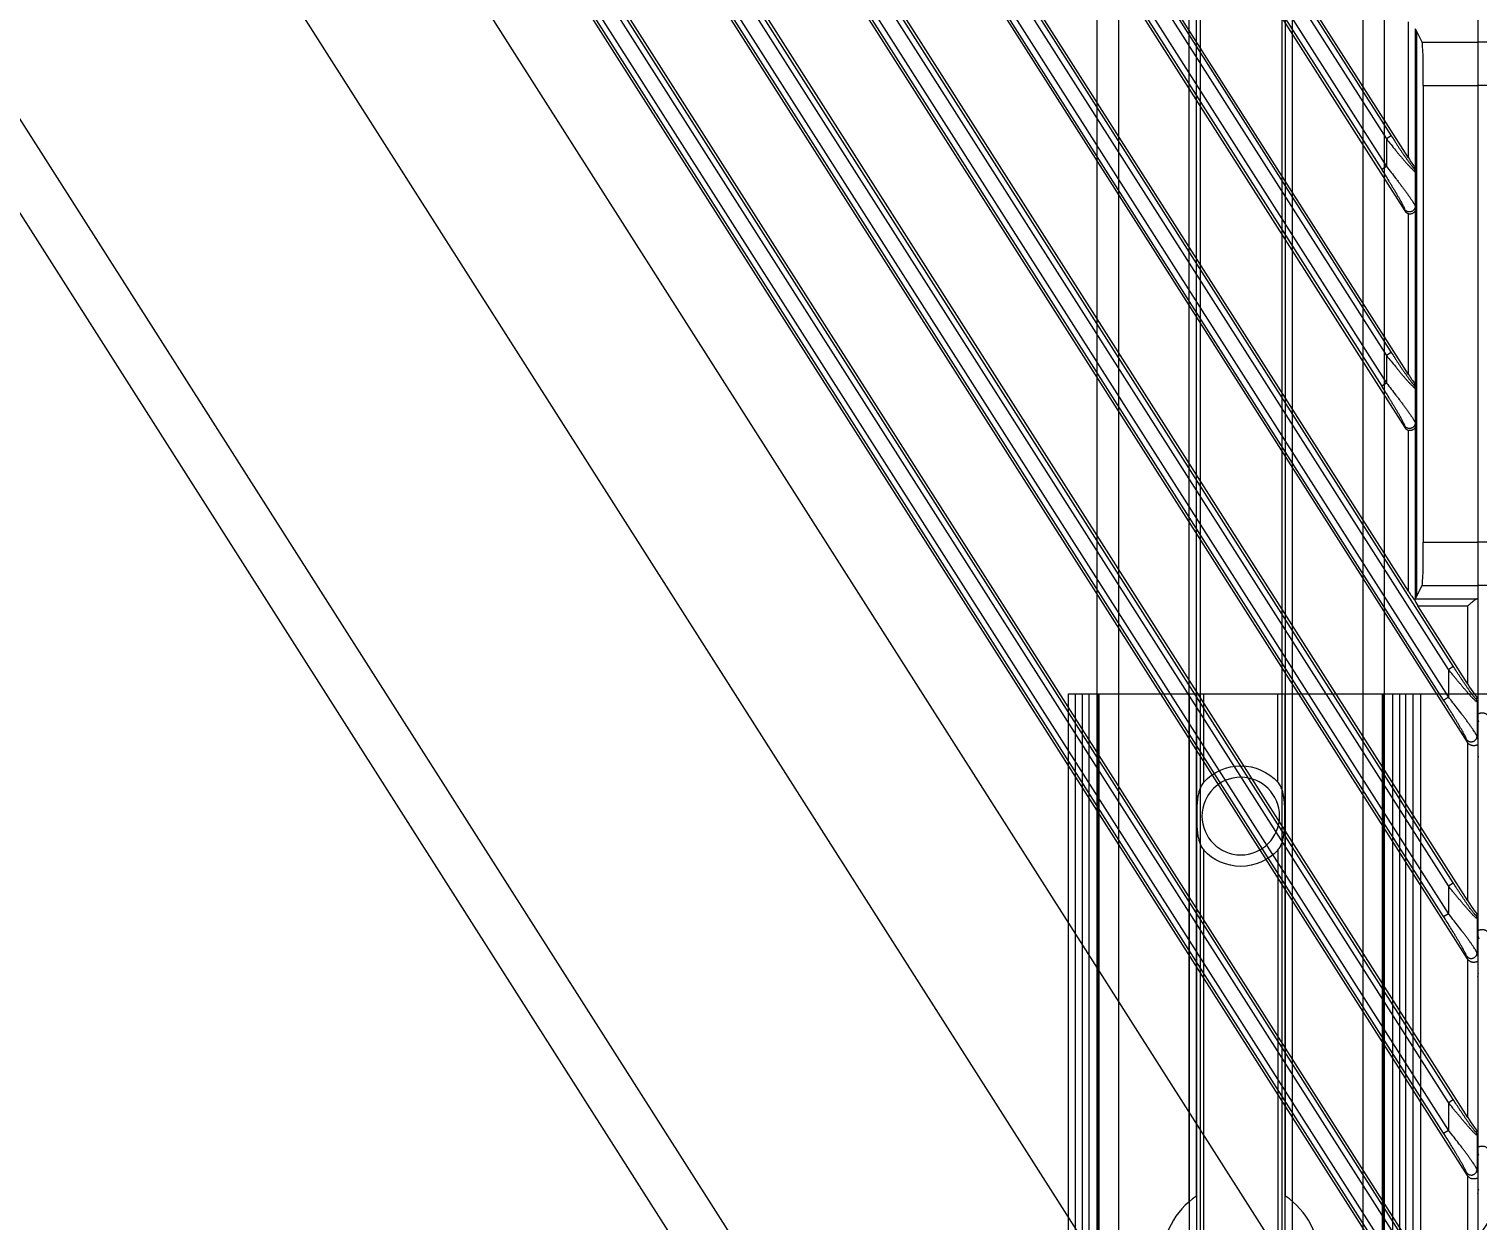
# Model space of a CAD drawing. Header units: millimetres. Extents: x 620 to 19791, y 2539 to 6969.
# Drawn here: x 16326.1 to 16427, y 3850.7 to 3933.6 of the extents above; entities that cross this region are included whole.
import ezdxf

# ---------------------------------------------------------------- set-up
doc = ezdxf.new("R2010")
doc.units = ezdxf.units.MM
doc.layers.add('02___PRT_ALL_AXES', color=7, linetype='Continuous')

# ---------------------------------------------------------------- blocks, each defined once
blk = doc.blocks.new('DTGFH')
at = {"color": 7, "linetype": 'Continuous'}
for p, q in [((8801.05, 4441.2), (8801.05, 4104.2)), ((9401.05, 4441.2), (9401.05, 4103.7)), ((9220.65, 4440.5), (9400.31, 4158.48)), ((9400.35, 4162.52), (9223.26, 4440.5)), ((9230.25, 4440.5), (9400.31, 4173.56)), ((9400.35, 4177.6), (9232.86, 4440.5)), ((9239.86, 4440.5), (9400.31, 4188.63)), ((9396.21, 4199.16), (9242.46, 4440.5)), ((9249.46, 4440.5), (9395.97, 4210.53)), ((9396.21, 4214.24), (9252.07, 4440.5)), ((9259.06, 4440.5), (9395.97, 4225.61)), ((9398.66, 4161.42), (9221.87, 4438.93)), ((9399, 4161.64), (9222.2, 4439.15)), ((9399, 4163.55), (9223.42, 4439.15)), ((9399.33, 4163.77), (9223.76, 4439.36)), ((9398.66, 4176.5), (9231.47, 4438.93)), ((9399, 4176.71), (9231.81, 4439.15)), ((9399, 4178.63), (9233.03, 4439.15)), ((9399.33, 4178.84), (9233.36, 4439.36)), ((9398.66, 4191.57), (9241.07, 4438.93)), ((9399, 4191.79), (9241.41, 4439.15)), ((9399, 4193.7), (9242.63, 4439.15)), ((9399.33, 4193.92), (9242.97, 4439.36)), ((9250.68, 4438.93), (9394.35, 4213.41)), ((9251.01, 4439.15), (9394.69, 4213.63)), ((9252.23, 4439.15), (9394.69, 4215.54)), ((9252.57, 4439.36), (9395.02, 4215.76)), ((9260.28, 4438.93), (9394.35, 4228.49)), ((9260.62, 4439.15), (9394.69, 4228.7)), ((9261.84, 4439.15), (9394.69, 4230.62)), ((9262.17, 4439.36), (9395.02, 4230.83)), ((9206.7, 4436.37), (9398.65, 4135.07)), ((9213.76, 4436.24), (9400.31, 4143.4)), ((9400.35, 4147.44), (9216.29, 4436.37)), ((9396.21, 4229.31), (9264.31, 4436.37)), ((9382.48, 4139.99), (9194.34, 4435.31)), ((9399.33, 4148.69), (9216.9, 4435.05)), ((9398.66, 4146.35), (9215.01, 4434.63)), ((9399, 4146.56), (9215.34, 4434.84)), ((9399, 4148.48), (9216.56, 4434.84)), ((9234.28, 4334.45), (9359.98, 4137.14)), ((9357.76, 4134.11), (9279.41, 4257.1)), ((9396.21, 4229.31), (9396.21, 4238.78)), ((9397.18, 4237.35), (9396.71, 4238.28)), ((9396.71, 4228.49), (9396.71, 4238.28)), ((8804.92, 4237.35), (8801.05, 4237.35)), ((9396.8, 4198.8), (9396.8, 4238.1)), ((9397.18, 4237.35), (9401.05, 4237.35)), ((8804.85, 4234.35), (8801.05, 4234.35)), ((9397.25, 4234.35), (9401.05, 4234.35)), ((9397.25, 4202.55), (9397.25, 4234.35)), ((9395.02, 4230.83), (9394.69, 4230.62)), ((9394.69, 4230.62), (9394.69, 4228.7)), ((9394.69, 4228.7), (9394.35, 4228.49)), ((9396.62, 4228.58), (9396.64, 4228.68)), ((9396.71, 4228.49), (9396.69, 4228.36)), ((9396.69, 4228.36), (9396.69, 4225.94)), ((9395.95, 4225.72), (9395.97, 4225.61)), ((9396.21, 4214.24), (9396.21, 4225.43)), ((9396.69, 4225.94), (9396.71, 4225.73)), ((9396.71, 4213.41), (9396.71, 4225.73)), ((9395.02, 4215.76), (9394.69, 4215.54)), ((9394.69, 4215.54), (9394.69, 4213.63)), ((9394.69, 4213.63), (9394.35, 4213.41)), ((9396.64, 4213.6), (9396.62, 4213.5)), ((9396.71, 4213.41), (9396.69, 4213.29)), ((9396.69, 4213.29), (9396.69, 4210.86)), ((9395.95, 4210.65), (9395.97, 4210.53)), ((9396.21, 4199.16), (9396.21, 4210.35)), ((9396.69, 4210.86), (9396.71, 4210.65)), ((9396.71, 4198.63), (9396.71, 4210.65)), ((8804.85, 4202.55), (8801.05, 4202.55)), ((9397.25, 4202.55), (9401.05, 4202.55)), ((8804.92, 4199.55), (8801.05, 4199.55)), ((9396.71, 4198.63), (9397.18, 4199.55)), ((9397.18, 4199.55), (9401.05, 4199.55)), ((9396.63, 4198.54), (9396.71, 4198.62)), ((9396.71, 4198.62), (9401.01, 4198.62)), ((9396.87, 4198.13), (9400.35, 4198.13)), ((9400.35, 4192.67), (9396.87, 4198.13)), ((9400.35, 4192.67), (9400.35, 4198.13)), ((9399, 4193.7), (9399.33, 4193.92)), ((9399, 4193.7), (9399, 4191.79)), ((9398.66, 4191.57), (9399, 4191.79)), ((9401.04, 4191.68), (9400.93, 4191.65)), ((9401.05, 4191.46), (9400.99, 4191.44)), ((9400.99, 4191.44), (9400.99, 4189.05)), ((8801.11, 4190.02), (8801.05, 4190.23)), ((9400.31, 4188.63), (9400.25, 4188.83)), ((9401.05, 4188.84), (9400.99, 4189.05)), ((9400.35, 4177.6), (9400.35, 4188.58)), ((8801.11, 4187.63), (8801.05, 4187.62)), ((9399, 4178.63), (9399.33, 4178.84)), ((9399, 4178.63), (9399, 4176.71)), ((9398.66, 4176.5), (9399, 4176.71)), ((9401.04, 4176.61), (9400.93, 4176.58)), ((9401.05, 4176.38), (9400.99, 4176.36)), ((9400.99, 4176.36), (9400.99, 4173.97)), ((8801.05, 4175.15), (8801.11, 4174.95)), ((9400.31, 4173.56), (9400.25, 4173.76)), ((9401.05, 4173.77), (9400.99, 4173.97)), ((9400.35, 4162.52), (9400.35, 4173.51)), ((8801.05, 4172.54), (8801.11, 4172.56)), ((9399, 4163.55), (9399.33, 4163.77)), ((9399, 4163.55), (9399, 4161.64)), ((9398.66, 4161.42), (9399, 4161.64)), ((9401.04, 4161.53), (9400.93, 4161.5)), ((9401.05, 4161.31), (9400.99, 4161.29)), ((9400.99, 4161.29), (9400.99, 4158.9)), ((8801.11, 4159.87), (8801.05, 4160.08)), ((9400.31, 4158.48), (9400.25, 4158.68)), ((9401.05, 4158.69), (9400.99, 4158.9)), ((9400.35, 4147.44), (9400.35, 4158.43)), ((8801.11, 4157.48), (8801.05, 4157.46))]:
    blk.add_line(p, q, dxfattribs=at)
for centre, radius, start, end in [((9396.29, 4228.36), 0.396, 0.208, 32.9741), ((9396.29, 4213.28), 0.396, 0.208, 32.9741), ((9400.59, 4191.44), 0.402, 0.1282, 32.3718), ((9400.59, 4176.36), 0.402, 0.1282, 32.3718), ((9400.59, 4161.29), 0.402, 0.1282, 32.3718)]:
    blk.add_arc(centre, radius, start, end, dxfattribs=at)
for centre, major_axis, ratio, start_param, end_param in [((8801.75, 4238.26), (0.7, 0), 0.052408, 2.812592, 3.141593), ((9396.21, 4238.27), (0.5, 0), 0.052408, 0.02618, 0.05236), ((9400.35, 4238.26), (0.7, 0), 0.052408, 0, 0.329), ((9397.17, 4234.35), (0, 3), 0.026186, -1.570796, -0.05236), ((9396.21, 4229.39), (-0.499, 0.789), 0.046753, -4.638574, -3.601913), ((9396.3, 4225.83), (-0.052, 0.405), 0.97951, -4.264838, -3.490965), ((9396.21, 4214.32), (-0.499, 0.789), 0.046753, -4.638574, -3.601913), ((9396.3, 4210.75), (-0.052, 0.405), 0.97951, -4.264838, -3.490965), ((9397.17, 4202.55), (0, 3), 0.026186, -3.089233, -1.570796), ((9396.21, 4199.24), (-0.499, 0.789), 0.046753, -4.638574, -3.652279), ((8801.75, 4198.64), (0.7, 0), 0.052408, 3.141593, 3.470593), ((9396.93, 4198.13), (-0.321, 0.499), 0.073624, 0.537273, 1.523567), ((9396.21, 4198.63), (0.5, 0), 0.052408, -0.05236, -0.02618), ((9400.35, 4198.64), (0.7, 0), 0.052408, -0.329, 0), ((9400.35, 4192.78), (-0.7, 1.1), 0.046753, -4.638574, -3.259594), ((9400.65, 4188.86), (-0.117, 0.402), 0.954439, -4.415997, -4.276035), ((9400.35, 4177.71), (-0.7, 1.1), 0.046753, -4.638574, -3.259594), ((9400.65, 4173.78), (-0.117, 0.402), 0.954439, -4.415997, -4.276035), ((9400.35, 4162.63), (-0.7, 1.1), 0.046753, -4.638574, -3.259594), ((9400.65, 4158.7), (-0.117, 0.402), 0.954439, -4.415997, -4.276035)]:
    blk.add_ellipse(centre, major_axis=major_axis, ratio=ratio, start_param=start_param, end_param=end_param, dxfattribs=at)
for points, knots in [([(9394.69, 4230.62), (9394.79, 4230.49), (9395, 4230.23), (9395.26, 4229.91), (9395.46, 4229.67), (9395.61, 4229.48), (9395.76, 4229.31), (9395.91, 4229.13), (9396.03, 4229), (9396.12, 4228.89), (9396.19, 4228.82), (9396.26, 4228.75), (9396.32, 4228.68), (9396.38, 4228.62), (9396.43, 4228.56), (9396.49, 4228.51), (9396.53, 4228.46), (9396.57, 4228.42), (9396.61, 4228.4), (9396.63, 4228.38), (9396.64, 4228.37), (9396.65, 4228.36), (9396.66, 4228.36), (9396.67, 4228.35), (9396.68, 4228.35), (9396.68, 4228.35), (9396.68, 4228.35), (9396.69, 4228.36), (9396.69, 4228.36), (9396.69, 4228.36)], [0, 0, 0, 0, 0.163599, 0.325517, 0.405208, 0.483611, 0.560291, 0.634699, 0.706102, 0.740385, 0.773533, 0.805367, 0.835691, 0.864271, 0.890851, 0.915138, 0.936821, 0.955575, 0.97109, 0.977548, 0.983108, 0.987753, 0.991491, 0.994362, 0.995508, 0.996494, 0.997369, 0.998198, 1, 1, 1, 1]), ([(9395.02, 4230.83), (9395.1, 4230.71), (9395.22, 4230.53), (9395.38, 4230.28), (9395.5, 4230.1), (9395.61, 4229.92), (9395.73, 4229.75), (9395.85, 4229.57), (9395.97, 4229.4), (9396.06, 4229.27), (9396.14, 4229.16), (9396.19, 4229.08), (9396.24, 4229.01), (9396.3, 4228.94), (9396.35, 4228.87), (9396.39, 4228.81), (9396.44, 4228.75), (9396.48, 4228.7), (9396.52, 4228.65), (9396.55, 4228.62), (9396.57, 4228.6), (9396.58, 4228.59), (9396.59, 4228.58), (9396.6, 4228.57), (9396.61, 4228.57), (9396.61, 4228.57), (9396.62, 4228.57), (9396.62, 4228.57), (9396.62, 4228.57), (9396.62, 4228.57), (9396.62, 4228.57), (9396.62, 4228.58)], [0, 0, 0, 0, 0.15694, 0.235083, 0.312792, 0.389889, 0.466133, 0.541222, 0.614757, 0.686184, 0.720877, 0.754726, 0.78758, 0.819246, 0.849499, 0.878053, 0.90457, 0.928641, 0.949798, 0.96753, 0.974953, 0.981338, 0.986644, 0.990849, 0.993984, 0.99519, 0.9962, 0.997085, 0.997946, 0.99889, 1, 1, 1, 1]), ([(9394.35, 4228.49), (9394.44, 4228.36), (9394.6, 4228.09), (9394.81, 4227.76), (9394.97, 4227.49), (9395.09, 4227.3), (9395.21, 4227.1), (9395.32, 4226.91), (9395.43, 4226.72), (9395.54, 4226.54), (9395.64, 4226.37), (9395.71, 4226.22), (9395.77, 4226.12), (9395.81, 4226.04), (9395.85, 4225.97), (9395.88, 4225.91), (9395.91, 4225.85), (9395.93, 4225.8), (9395.94, 4225.77), (9395.94, 4225.75), (9395.95, 4225.74), (9395.95, 4225.73), (9395.95, 4225.72)], [0, 0, 0, 0, 0.147854, 0.294636, 0.367264, 0.439153, 0.510088, 0.579799, 0.647935, 0.714028, 0.777425, 0.83718, 0.86528, 0.891898, 0.916748, 0.939475, 0.959663, 0.976821, 0.984101, 0.990427, 0.995741, 1, 1, 1, 1]), ([(9394.69, 4228.7), (9394.8, 4228.56), (9395.01, 4228.29), (9395.28, 4227.95), (9395.49, 4227.67), (9395.64, 4227.47), (9395.79, 4227.27), (9395.94, 4227.08), (9396.07, 4226.89), (9396.2, 4226.71), (9396.33, 4226.53), (9396.42, 4226.4), (9396.49, 4226.29), (9396.53, 4226.22), (9396.57, 4226.16), (9396.61, 4226.1), (9396.64, 4226.05), (9396.66, 4226.01), (9396.67, 4225.98), (9396.68, 4225.97), (9396.68, 4225.95), (9396.69, 4225.94), (9396.69, 4225.94)], [0, 0, 0, 0, 0.154445, 0.30727, 0.382534, 0.456692, 0.529432, 0.600377, 0.669045, 0.734822, 0.796897, 0.854183, 0.880595, 0.905226, 0.927827, 0.94811, 0.965769, 0.980485, 0.986646, 0.991965, 0.996419, 1, 1, 1, 1]), ([(9396.71, 4228.49), (9396.71, 4228.5), (9396.71, 4228.54), (9396.7, 4228.59), (9396.67, 4228.63), (9396.66, 4228.66), (9396.64, 4228.68)], [0, 0, 0, 0, 0.23991, 0.484403, 0.736695, 1, 1, 1, 1]), ([(9396.69, 4225.94), (9396.69, 4225.92), (9396.68, 4225.87), (9396.67, 4225.81), (9396.64, 4225.76), (9396.61, 4225.7), (9396.56, 4225.66), (9396.51, 4225.61), (9396.46, 4225.58), (9396.4, 4225.56), (9396.34, 4225.55), (9396.27, 4225.54), (9396.21, 4225.55), (9396.15, 4225.57), (9396.09, 4225.59), (9396.04, 4225.63), (9395.99, 4225.67), (9395.96, 4225.71), (9395.95, 4225.72)], [0, 0, 0, 0, 0.061771, 0.123674, 0.185724, 0.247974, 0.310429, 0.373081, 0.435901, 0.498841, 0.561846, 0.62485, 0.687789, 0.750605, 0.813254, 0.8757, 0.937956, 1, 1, 1, 1]), ([(9396.21, 4225.43), (9396.25, 4225.42), (9396.32, 4225.41), (9396.42, 4225.42), (9396.51, 4225.45), (9396.58, 4225.49), (9396.64, 4225.54), (9396.68, 4225.6), (9396.71, 4225.66), (9396.71, 4225.71), (9396.71, 4225.73)], [0, 0, 0, 0, 0.160899, 0.314742, 0.456494, 0.584742, 0.700638, 0.806545, 0.905309, 1, 1, 1, 1]), ([(9394.69, 4215.54), (9394.79, 4215.41), (9395, 4215.16), (9395.26, 4214.84), (9395.46, 4214.59), (9395.61, 4214.41), (9395.76, 4214.23), (9395.91, 4214.06), (9396.03, 4213.92), (9396.12, 4213.82), (9396.19, 4213.74), (9396.26, 4213.67), (9396.32, 4213.6), (9396.38, 4213.54), (9396.43, 4213.48), (9396.49, 4213.43), (9396.53, 4213.39), (9396.57, 4213.35), (9396.61, 4213.32), (9396.63, 4213.3), (9396.64, 4213.29), (9396.65, 4213.29), (9396.66, 4213.28), (9396.67, 4213.28), (9396.68, 4213.28), (9396.68, 4213.28), (9396.68, 4213.28), (9396.69, 4213.28), (9396.69, 4213.28), (9396.69, 4213.29)], [0, 0, 0, 0, 0.163599, 0.325517, 0.405208, 0.483611, 0.560291, 0.634699, 0.706102, 0.740385, 0.773533, 0.805367, 0.835691, 0.864271, 0.890851, 0.915138, 0.936821, 0.955575, 0.97109, 0.977548, 0.983108, 0.987753, 0.991491, 0.994362, 0.995508, 0.996494, 0.997369, 0.998198, 1, 1, 1, 1]), ([(9395.02, 4215.76), (9395.1, 4215.63), (9395.22, 4215.45), (9395.38, 4215.21), (9395.5, 4215.03), (9395.61, 4214.85), (9395.73, 4214.67), (9395.85, 4214.5), (9395.97, 4214.33), (9396.06, 4214.19), (9396.14, 4214.09), (9396.19, 4214.01), (9396.24, 4213.93), (9396.3, 4213.86), (9396.35, 4213.8), (9396.39, 4213.73), (9396.44, 4213.67), (9396.48, 4213.62), (9396.52, 4213.58), (9396.55, 4213.55), (9396.57, 4213.53), (9396.58, 4213.51), (9396.59, 4213.5), (9396.6, 4213.5), (9396.61, 4213.49), (9396.61, 4213.49), (9396.62, 4213.49), (9396.62, 4213.49), (9396.62, 4213.49), (9396.62, 4213.5), (9396.62, 4213.5), (9396.62, 4213.5)], [0, 0, 0, 0, 0.15694, 0.235083, 0.312792, 0.389889, 0.466133, 0.541222, 0.614757, 0.686184, 0.720877, 0.754726, 0.78758, 0.819246, 0.849499, 0.878053, 0.90457, 0.928641, 0.949798, 0.96753, 0.974953, 0.981338, 0.986644, 0.990849, 0.993984, 0.99519, 0.9962, 0.997085, 0.997946, 0.99889, 1, 1, 1, 1]), ([(9394.35, 4213.41), (9394.44, 4213.28), (9394.6, 4213.01), (9394.81, 4212.68), (9394.97, 4212.42), (9395.09, 4212.22), (9395.21, 4212.03), (9395.32, 4211.84), (9395.43, 4211.65), (9395.54, 4211.47), (9395.64, 4211.29), (9395.71, 4211.15), (9395.77, 4211.04), (9395.81, 4210.97), (9395.85, 4210.9), (9395.88, 4210.83), (9395.91, 4210.77), (9395.93, 4210.73), (9395.94, 4210.7), (9395.94, 4210.68), (9395.95, 4210.66), (9395.95, 4210.65), (9395.95, 4210.65)], [0, 0, 0, 0, 0.147854, 0.294636, 0.367264, 0.439153, 0.510088, 0.579799, 0.647935, 0.714028, 0.777425, 0.83718, 0.86528, 0.891898, 0.916748, 0.939475, 0.959663, 0.976821, 0.984101, 0.990427, 0.995741, 1, 1, 1, 1]), ([(9394.69, 4213.63), (9394.8, 4213.49), (9395.01, 4213.21), (9395.28, 4212.87), (9395.49, 4212.6), (9395.64, 4212.4), (9395.79, 4212.2), (9395.94, 4212), (9396.07, 4211.81), (9396.2, 4211.63), (9396.33, 4211.46), (9396.42, 4211.32), (9396.49, 4211.22), (9396.53, 4211.15), (9396.57, 4211.08), (9396.61, 4211.02), (9396.64, 4210.97), (9396.66, 4210.93), (9396.67, 4210.91), (9396.68, 4210.89), (9396.68, 4210.88), (9396.69, 4210.87), (9396.69, 4210.86)], [0, 0, 0, 0, 0.154445, 0.30727, 0.382534, 0.456692, 0.529432, 0.600377, 0.669045, 0.734822, 0.796897, 0.854183, 0.880595, 0.905226, 0.927827, 0.94811, 0.965769, 0.980485, 0.986646, 0.991965, 0.996419, 1, 1, 1, 1]), ([(9396.71, 4213.41), (9396.71, 4213.43), (9396.71, 4213.46), (9396.7, 4213.51), (9396.67, 4213.56), (9396.66, 4213.59), (9396.64, 4213.6)], [0, 0, 0, 0, 0.23991, 0.484403, 0.736695, 1, 1, 1, 1]), ([(9396.69, 4210.86), (9396.69, 4210.84), (9396.68, 4210.8), (9396.67, 4210.74), (9396.64, 4210.68), (9396.61, 4210.63), (9396.56, 4210.58), (9396.51, 4210.54), (9396.46, 4210.51), (9396.4, 4210.49), (9396.34, 4210.47), (9396.27, 4210.47), (9396.21, 4210.48), (9396.15, 4210.49), (9396.09, 4210.52), (9396.04, 4210.55), (9395.99, 4210.6), (9395.96, 4210.63), (9395.95, 4210.65)], [0, 0, 0, 0, 0.061771, 0.123674, 0.185724, 0.247974, 0.310429, 0.373081, 0.435901, 0.498841, 0.561846, 0.62485, 0.687789, 0.750605, 0.813254, 0.8757, 0.937956, 1, 1, 1, 1]), ([(9396.21, 4210.35), (9396.25, 4210.35), (9396.32, 4210.34), (9396.42, 4210.35), (9396.51, 4210.38), (9396.58, 4210.42), (9396.64, 4210.47), (9396.68, 4210.53), (9396.71, 4210.59), (9396.71, 4210.63), (9396.71, 4210.65)], [0, 0, 0, 0, 0.160899, 0.314742, 0.456494, 0.584742, 0.700638, 0.806545, 0.905309, 1, 1, 1, 1]), ([(9401.01, 4198.62), (9401.01, 4198.62), (9401, 4198.62), (9400.99, 4198.62), (9400.97, 4198.61), (9400.95, 4198.6), (9400.93, 4198.59), (9400.89, 4198.56), (9400.85, 4198.54), (9400.8, 4198.5), (9400.73, 4198.44), (9400.63, 4198.37), (9400.54, 4198.29), (9400.45, 4198.21), (9400.38, 4198.15), (9400.35, 4198.13)], [0, 0, 0, 0, 0.013463, 0.028958, 0.046471, 0.065932, 0.110248, 0.160922, 0.216933, 0.277361, 0.408429, 0.549248, 0.696374, 0.84732, 1, 1, 1, 1]), ([(9400.93, 4191.65), (9400.93, 4191.65), (9400.92, 4191.65), (9400.92, 4191.65), (9400.91, 4191.66), (9400.9, 4191.66), (9400.89, 4191.67), (9400.88, 4191.68), (9400.87, 4191.69), (9400.85, 4191.71), (9400.83, 4191.73), (9400.8, 4191.77), (9400.76, 4191.82), (9400.72, 4191.87), (9400.67, 4191.93), (9400.62, 4192), (9400.55, 4192.09), (9400.47, 4192.21), (9400.36, 4192.37), (9400.25, 4192.53), (9400.14, 4192.69), (9400.02, 4192.86), (9399.91, 4193.03), (9399.79, 4193.21), (9399.68, 4193.38), (9399.52, 4193.62), (9399.41, 4193.8), (9399.33, 4193.92)], [0, 0, 0, 0, 0.001988, 0.003277, 0.004801, 0.008605, 0.013451, 0.019328, 0.026206, 0.034036, 0.042764, 0.062675, 0.085465, 0.110691, 0.137955, 0.166932, 0.197336, 0.261568, 0.329268, 0.399486, 0.471568, 0.545042, 0.619552, 0.694837, 0.77068, 0.84692, 1, 1, 1, 1]), ([(9400.99, 4191.44), (9400.99, 4191.44), (9400.98, 4191.44), (9400.97, 4191.44), (9400.96, 4191.45), (9400.95, 4191.45), (9400.94, 4191.46), (9400.92, 4191.48), (9400.89, 4191.5), (9400.85, 4191.54), (9400.81, 4191.58), (9400.76, 4191.63), (9400.7, 4191.69), (9400.65, 4191.74), (9400.56, 4191.83), (9400.46, 4191.95), (9400.32, 4192.1), (9400.19, 4192.26), (9400.04, 4192.43), (9399.9, 4192.6), (9399.75, 4192.78), (9399.6, 4192.96), (9399.45, 4193.14), (9399.25, 4193.39), (9399.1, 4193.58), (9399, 4193.7)], [0, 0, 0, 0, 0.002036, 0.004765, 0.008306, 0.012701, 0.017956, 0.024063, 0.038745, 0.05652, 0.077106, 0.100208, 0.125538, 0.152825, 0.181822, 0.244102, 0.310933, 0.381227, 0.454167, 0.529124, 0.605619, 0.683271, 0.76177, 0.840872, 1, 1, 1, 1]), ([(9400.99, 4189.05), (9400.99, 4189.05), (9400.98, 4189.06), (9400.97, 4189.09), (9400.95, 4189.13), (9400.92, 4189.18), (9400.89, 4189.23), (9400.85, 4189.3), (9400.79, 4189.39), (9400.71, 4189.51), (9400.6, 4189.67), (9400.48, 4189.84), (9400.35, 4190.02), (9400.21, 4190.21), (9400.07, 4190.4), (9399.88, 4190.66), (9399.62, 4190.99), (9399.31, 4191.39), (9399.1, 4191.65), (9399, 4191.79)], [0, 0, 0, 0, 0.00509, 0.010986, 0.025069, 0.041978, 0.061422, 0.083117, 0.106791, 0.15915, 0.216898, 0.278823, 0.34401, 0.411766, 0.481566, 0.552988, 0.699417, 0.848964, 1, 1, 1, 1]), ([(9400.25, 4188.83), (9400.25, 4188.84), (9400.25, 4188.85), (9400.24, 4188.88), (9400.22, 4188.92), (9400.2, 4188.98), (9400.17, 4189.04), (9400.13, 4189.11), (9400.08, 4189.2), (9400.01, 4189.34), (9399.92, 4189.5), (9399.82, 4189.67), (9399.72, 4189.85), (9399.61, 4190.04), (9399.5, 4190.22), (9399.34, 4190.48), (9399.15, 4190.8), (9398.91, 4191.18), (9398.74, 4191.44), (9398.66, 4191.57)], [0, 0, 0, 0, 0.005901, 0.012735, 0.028952, 0.048163, 0.069902, 0.093761, 0.1194, 0.174923, 0.234768, 0.297789, 0.363198, 0.430435, 0.499095, 0.568871, 0.710853, 0.85493, 1, 1, 1, 1]), ([(9401.05, 4191.69), (9401.05, 4191.69), (9401.05, 4191.68), (9401.05, 4191.68), (9401.05, 4191.68), (9401.05, 4191.68), (9401.04, 4191.68), (9401.04, 4191.68), (9401.04, 4191.68), (9401.04, 4191.68), (9401.04, 4191.68)], [0, 0, 0, 0, 0.134296, 0.239838, 0.325336, 0.408088, 0.50825, 0.637794, 0.80127, 1, 1, 1, 1]), ([(8801.75, 4190.49), (8801.73, 4190.51), (8801.7, 4190.54), (8801.64, 4190.58), (8801.58, 4190.62), (8801.51, 4190.64), (8801.45, 4190.66), (8801.38, 4190.66), (8801.32, 4190.66), (8801.27, 4190.66), (8801.23, 4190.65), (8801.2, 4190.65), (8801.17, 4190.64), (8801.14, 4190.63), (8801.12, 4190.62), (8801.11, 4190.62), (8801.09, 4190.62), (8801.08, 4190.61), (8801.07, 4190.61), (8801.06, 4190.62), (8801.06, 4190.62), (8801.05, 4190.63), (8801.05, 4190.64), (8801.05, 4190.65), (8801.05, 4190.66)], [0, 0, 0, 0, 0.092092, 0.18383, 0.274482, 0.363041, 0.448376, 0.529457, 0.605459, 0.675766, 0.739913, 0.769539, 0.797439, 0.847676, 0.869774, 0.889641, 0.907107, 0.922074, 0.934647, 0.945489, 0.956057, 0.968087, 0.982675, 1, 1, 1, 1]), ([(9400.25, 4188.83), (9400.27, 4188.82), (9400.29, 4188.78), (9400.34, 4188.74), (9400.39, 4188.71), (9400.45, 4188.68), (9400.51, 4188.67), (9400.57, 4188.66), (9400.64, 4188.67), (9400.7, 4188.68), (9400.76, 4188.7), (9400.81, 4188.73), (9400.86, 4188.77), (9400.91, 4188.82), (9400.94, 4188.87), (9400.97, 4188.93), (9400.98, 4188.99), (9400.99, 4189.03), (9400.99, 4189.05)], [0, 0, 0, 0, 0.061114, 0.122614, 0.184534, 0.246921, 0.309743, 0.372937, 0.436398, 0.5, 0.563602, 0.627063, 0.690257, 0.753079, 0.815466, 0.877386, 0.938886, 1, 1, 1, 1]), ([(9400.35, 4188.58), (9400.36, 4188.57), (9400.4, 4188.53), (9400.46, 4188.49), (9400.52, 4188.46), (9400.58, 4188.43), (9400.65, 4188.42), (9400.71, 4188.41), (9400.77, 4188.41), (9400.83, 4188.41), (9400.87, 4188.42), (9400.9, 4188.43), (9400.93, 4188.43), (9400.95, 4188.44), (9400.98, 4188.45), (9400.99, 4188.45), (9401, 4188.45), (9401.02, 4188.46), (9401.03, 4188.46), (9401.03, 4188.45), (9401.04, 4188.45), (9401.05, 4188.44), (9401.05, 4188.43), (9401.05, 4188.42), (9401.05, 4188.41)], [0, 0, 0, 0, 0.092092, 0.18383, 0.274482, 0.363041, 0.448376, 0.529457, 0.605459, 0.675766, 0.739913, 0.769539, 0.797439, 0.847676, 0.869774, 0.889641, 0.907107, 0.922074, 0.934647, 0.945489, 0.956057, 0.968087, 0.982675, 1, 1, 1, 1]), ([(8801.05, 4187.39), (8801.05, 4187.39), (8801.05, 4187.39), (8801.05, 4187.39), (8801.05, 4187.39), (8801.05, 4187.39), (8801.05, 4187.39), (8801.06, 4187.39), (8801.06, 4187.39), (8801.06, 4187.39), (8801.06, 4187.39)], [0, 0, 0, 0, 0.134296, 0.239838, 0.325336, 0.408088, 0.50825, 0.637794, 0.80127, 1, 1, 1, 1]), ([(9400.93, 4176.58), (9400.93, 4176.58), (9400.92, 4176.58), (9400.92, 4176.58), (9400.91, 4176.58), (9400.9, 4176.59), (9400.89, 4176.59), (9400.88, 4176.61), (9400.87, 4176.62), (9400.85, 4176.63), (9400.83, 4176.66), (9400.8, 4176.7), (9400.76, 4176.74), (9400.72, 4176.8), (9400.67, 4176.86), (9400.62, 4176.92), (9400.55, 4177.02), (9400.47, 4177.14), (9400.36, 4177.29), (9400.25, 4177.45), (9400.14, 4177.62), (9400.02, 4177.78), (9399.91, 4177.96), (9399.79, 4178.13), (9399.68, 4178.31), (9399.52, 4178.54), (9399.41, 4178.72), (9399.33, 4178.84)], [0, 0, 0, 0, 0.001988, 0.003277, 0.004801, 0.008605, 0.013451, 0.019328, 0.026206, 0.034036, 0.042764, 0.062675, 0.085465, 0.110691, 0.137955, 0.166932, 0.197336, 0.261568, 0.329268, 0.399486, 0.471568, 0.545042, 0.619552, 0.694837, 0.77068, 0.84692, 1, 1, 1, 1]), ([(9400.99, 4176.36), (9400.99, 4176.36), (9400.98, 4176.36), (9400.97, 4176.37), (9400.96, 4176.37), (9400.95, 4176.38), (9400.94, 4176.39), (9400.92, 4176.4), (9400.89, 4176.43), (9400.85, 4176.46), (9400.81, 4176.51), (9400.76, 4176.55), (9400.7, 4176.61), (9400.65, 4176.67), (9400.56, 4176.76), (9400.46, 4176.88), (9400.32, 4177.03), (9400.19, 4177.19), (9400.04, 4177.35), (9399.9, 4177.53), (9399.75, 4177.7), (9399.6, 4177.88), (9399.45, 4178.07), (9399.25, 4178.31), (9399.1, 4178.5), (9399, 4178.63)], [0, 0, 0, 0, 0.002036, 0.004765, 0.008306, 0.012701, 0.017956, 0.024063, 0.038745, 0.05652, 0.077106, 0.100208, 0.125538, 0.152825, 0.181822, 0.244102, 0.310933, 0.381227, 0.454167, 0.529124, 0.605619, 0.683271, 0.76177, 0.840872, 1, 1, 1, 1]), ([(9400.99, 4173.97), (9400.99, 4173.98), (9400.98, 4173.99), (9400.97, 4174.01), (9400.95, 4174.05), (9400.92, 4174.1), (9400.89, 4174.16), (9400.85, 4174.22), (9400.79, 4174.31), (9400.71, 4174.44), (9400.6, 4174.6), (9400.48, 4174.77), (9400.35, 4174.95), (9400.21, 4175.13), (9400.07, 4175.32), (9399.88, 4175.58), (9399.62, 4175.91), (9399.31, 4176.31), (9399.1, 4176.58), (9399, 4176.71)], [0, 0, 0, 0, 0.00509, 0.010986, 0.025069, 0.041978, 0.061422, 0.083117, 0.106791, 0.15915, 0.216898, 0.278823, 0.34401, 0.411766, 0.481566, 0.552988, 0.699417, 0.848964, 1, 1, 1, 1]), ([(9400.25, 4173.76), (9400.25, 4173.76), (9400.25, 4173.78), (9400.24, 4173.81), (9400.22, 4173.85), (9400.2, 4173.9), (9400.17, 4173.96), (9400.13, 4174.03), (9400.08, 4174.13), (9400.01, 4174.26), (9399.92, 4174.42), (9399.82, 4174.6), (9399.72, 4174.78), (9399.61, 4174.96), (9399.5, 4175.15), (9399.34, 4175.4), (9399.15, 4175.72), (9398.91, 4176.11), (9398.74, 4176.37), (9398.66, 4176.5)], [0, 0, 0, 0, 0.005901, 0.012735, 0.028952, 0.048163, 0.069902, 0.093761, 0.1194, 0.174923, 0.234768, 0.297789, 0.363198, 0.430435, 0.499095, 0.568871, 0.710853, 0.85493, 1, 1, 1, 1]), ([(9401.05, 4176.61), (9401.05, 4176.61), (9401.05, 4176.61), (9401.05, 4176.61), (9401.05, 4176.61), (9401.05, 4176.6), (9401.04, 4176.6), (9401.04, 4176.61), (9401.04, 4176.61), (9401.04, 4176.61), (9401.04, 4176.61)], [0, 0, 0, 0, 0.134296, 0.239838, 0.325336, 0.408088, 0.50825, 0.637794, 0.80127, 1, 1, 1, 1]), ([(8801.75, 4175.41), (8801.73, 4175.43), (8801.7, 4175.46), (8801.64, 4175.51), (8801.58, 4175.54), (8801.51, 4175.56), (8801.45, 4175.58), (8801.38, 4175.59), (8801.32, 4175.59), (8801.27, 4175.58), (8801.23, 4175.58), (8801.2, 4175.57), (8801.17, 4175.56), (8801.14, 4175.56), (8801.12, 4175.55), (8801.11, 4175.54), (8801.09, 4175.54), (8801.08, 4175.54), (8801.07, 4175.54), (8801.06, 4175.54), (8801.06, 4175.55), (8801.05, 4175.56), (8801.05, 4175.57), (8801.05, 4175.58), (8801.05, 4175.58)], [0, 0, 0, 0, 0.092092, 0.18383, 0.274482, 0.363041, 0.448376, 0.529457, 0.605459, 0.675766, 0.739913, 0.769539, 0.797439, 0.847676, 0.869774, 0.889641, 0.907107, 0.922074, 0.934647, 0.945489, 0.956057, 0.968087, 0.982675, 1, 1, 1, 1]), ([(9400.25, 4173.76), (9400.27, 4173.74), (9400.29, 4173.71), (9400.34, 4173.67), (9400.39, 4173.63), (9400.45, 4173.61), (9400.51, 4173.59), (9400.57, 4173.59), (9400.64, 4173.59), (9400.7, 4173.6), (9400.76, 4173.63), (9400.81, 4173.66), (9400.86, 4173.7), (9400.91, 4173.74), (9400.94, 4173.79), (9400.97, 4173.85), (9400.98, 4173.91), (9400.99, 4173.95), (9400.99, 4173.97)], [0, 0, 0, 0, 0.061114, 0.122614, 0.184534, 0.246921, 0.309743, 0.372937, 0.436398, 0.5, 0.563602, 0.627063, 0.690257, 0.753079, 0.815466, 0.877386, 0.938886, 1, 1, 1, 1]), ([(9400.35, 4173.51), (9400.36, 4173.49), (9400.4, 4173.46), (9400.46, 4173.41), (9400.52, 4173.38), (9400.58, 4173.36), (9400.65, 4173.34), (9400.71, 4173.33), (9400.77, 4173.33), (9400.83, 4173.34), (9400.87, 4173.34), (9400.9, 4173.35), (9400.93, 4173.36), (9400.95, 4173.36), (9400.98, 4173.37), (9400.99, 4173.38), (9401, 4173.38), (9401.02, 4173.38), (9401.03, 4173.38), (9401.03, 4173.38), (9401.04, 4173.37), (9401.05, 4173.36), (9401.05, 4173.35), (9401.05, 4173.34), (9401.05, 4173.34)], [0, 0, 0, 0, 0.092092, 0.18383, 0.274482, 0.363041, 0.448376, 0.529457, 0.605459, 0.675766, 0.739913, 0.769539, 0.797439, 0.847676, 0.869774, 0.889641, 0.907107, 0.922074, 0.934647, 0.945489, 0.956057, 0.968087, 0.982675, 1, 1, 1, 1]), ([(8801.05, 4172.31), (8801.05, 4172.31), (8801.05, 4172.31), (8801.05, 4172.31), (8801.05, 4172.32), (8801.05, 4172.32), (8801.05, 4172.32), (8801.06, 4172.31), (8801.06, 4172.31), (8801.06, 4172.31), (8801.06, 4172.31)], [0, 0, 0, 0, 0.134296, 0.239838, 0.325336, 0.408088, 0.50825, 0.637794, 0.80127, 1, 1, 1, 1]), ([(9400.99, 4161.29), (9400.99, 4161.29), (9400.98, 4161.29), (9400.97, 4161.29), (9400.96, 4161.29), (9400.95, 4161.3), (9400.94, 4161.31), (9400.92, 4161.33), (9400.89, 4161.35), (9400.85, 4161.39), (9400.81, 4161.43), (9400.76, 4161.48), (9400.7, 4161.53), (9400.65, 4161.59), (9400.56, 4161.68), (9400.46, 4161.8), (9400.32, 4161.95), (9400.19, 4162.11), (9400.04, 4162.28), (9399.9, 4162.45), (9399.75, 4162.63), (9399.6, 4162.81), (9399.45, 4162.99), (9399.25, 4163.24), (9399.1, 4163.43), (9399, 4163.55)], [0, 0, 0, 0, 0.002036, 0.004765, 0.008306, 0.012701, 0.017956, 0.024063, 0.038745, 0.05652, 0.077106, 0.100208, 0.125538, 0.152825, 0.181822, 0.244102, 0.310933, 0.381227, 0.454167, 0.529124, 0.605619, 0.683271, 0.76177, 0.840872, 1, 1, 1, 1]), ([(9400.93, 4161.5), (9400.93, 4161.5), (9400.92, 4161.5), (9400.92, 4161.5), (9400.91, 4161.51), (9400.9, 4161.51), (9400.89, 4161.52), (9400.88, 4161.53), (9400.87, 4161.54), (9400.85, 4161.56), (9400.83, 4161.58), (9400.8, 4161.62), (9400.76, 4161.67), (9400.72, 4161.72), (9400.67, 4161.78), (9400.62, 4161.85), (9400.55, 4161.94), (9400.47, 4162.06), (9400.36, 4162.22), (9400.25, 4162.37), (9400.14, 4162.54), (9400.02, 4162.71), (9399.91, 4162.88), (9399.79, 4163.06), (9399.68, 4163.23), (9399.52, 4163.47), (9399.41, 4163.65), (9399.33, 4163.77)], [0, 0, 0, 0, 0.001988, 0.003277, 0.004801, 0.008605, 0.013451, 0.019328, 0.026206, 0.034036, 0.042764, 0.062675, 0.085465, 0.110691, 0.137955, 0.166932, 0.197336, 0.261568, 0.329268, 0.399486, 0.471568, 0.545042, 0.619552, 0.694837, 0.77068, 0.84692, 1, 1, 1, 1]), ([(9400.99, 4158.9), (9400.99, 4158.9), (9400.98, 4158.91), (9400.97, 4158.94), (9400.95, 4158.98), (9400.92, 4159.03), (9400.89, 4159.08), (9400.85, 4159.14), (9400.79, 4159.24), (9400.71, 4159.36), (9400.6, 4159.52), (9400.48, 4159.69), (9400.35, 4159.87), (9400.21, 4160.06), (9400.07, 4160.25), (9399.88, 4160.51), (9399.62, 4160.84), (9399.31, 4161.24), (9399.1, 4161.5), (9399, 4161.64)], [0, 0, 0, 0, 0.00509, 0.010986, 0.025069, 0.041978, 0.061422, 0.083117, 0.106791, 0.15915, 0.216898, 0.278823, 0.34401, 0.411766, 0.481566, 0.552988, 0.699417, 0.848964, 1, 1, 1, 1]), ([(9401.05, 4161.54), (9401.05, 4161.53), (9401.05, 4161.53), (9401.05, 4161.53), (9401.05, 4161.53), (9401.05, 4161.53), (9401.04, 4161.53), (9401.04, 4161.53), (9401.04, 4161.53), (9401.04, 4161.53), (9401.04, 4161.53)], [0, 0, 0, 0, 0.134296, 0.239838, 0.325336, 0.408088, 0.50825, 0.637794, 0.80127, 1, 1, 1, 1]), ([(9400.25, 4158.68), (9400.25, 4158.69), (9400.25, 4158.7), (9400.24, 4158.73), (9400.22, 4158.77), (9400.2, 4158.83), (9400.17, 4158.89), (9400.13, 4158.95), (9400.08, 4159.05), (9400.01, 4159.18), (9399.92, 4159.35), (9399.82, 4159.52), (9399.72, 4159.7), (9399.61, 4159.88), (9399.5, 4160.07), (9399.34, 4160.33), (9399.15, 4160.65), (9398.91, 4161.03), (9398.74, 4161.29), (9398.66, 4161.42)], [0, 0, 0, 0, 0.005901, 0.012735, 0.028952, 0.048163, 0.069902, 0.093761, 0.1194, 0.174923, 0.234768, 0.297789, 0.363198, 0.430435, 0.499095, 0.568871, 0.710853, 0.85493, 1, 1, 1, 1]), ([(8801.75, 4160.34), (8801.73, 4160.36), (8801.7, 4160.39), (8801.64, 4160.43), (8801.58, 4160.47), (8801.51, 4160.49), (8801.45, 4160.5), (8801.38, 4160.51), (8801.32, 4160.51), (8801.27, 4160.51), (8801.23, 4160.5), (8801.2, 4160.49), (8801.17, 4160.49), (8801.14, 4160.48), (8801.12, 4160.47), (8801.11, 4160.47), (8801.09, 4160.47), (8801.08, 4160.46), (8801.07, 4160.46), (8801.06, 4160.47), (8801.06, 4160.47), (8801.05, 4160.48), (8801.05, 4160.49), (8801.05, 4160.5), (8801.05, 4160.51)], [0, 0, 0, 0, 0.092092, 0.18383, 0.274482, 0.363041, 0.448376, 0.529457, 0.605459, 0.675766, 0.739913, 0.769539, 0.797439, 0.847676, 0.869774, 0.889641, 0.907107, 0.922074, 0.934647, 0.945489, 0.956057, 0.968087, 0.982675, 1, 1, 1, 1]), ([(9400.25, 4158.68), (9400.27, 4158.67), (9400.29, 4158.63), (9400.34, 4158.59), (9400.39, 4158.56), (9400.45, 4158.53), (9400.51, 4158.52), (9400.57, 4158.51), (9400.64, 4158.51), (9400.7, 4158.53), (9400.76, 4158.55), (9400.81, 4158.58), (9400.86, 4158.62), (9400.91, 4158.67), (9400.94, 4158.72), (9400.97, 4158.78), (9400.98, 4158.83), (9400.99, 4158.88), (9400.99, 4158.9)], [0, 0, 0, 0, 0.061114, 0.122614, 0.184534, 0.246921, 0.309743, 0.372937, 0.436398, 0.5, 0.563602, 0.627063, 0.690257, 0.753079, 0.815466, 0.877386, 0.938886, 1, 1, 1, 1]), ([(9400.35, 4158.43), (9400.36, 4158.41), (9400.4, 4158.38), (9400.46, 4158.34), (9400.52, 4158.3), (9400.58, 4158.28), (9400.65, 4158.27), (9400.71, 4158.26), (9400.77, 4158.26), (9400.83, 4158.26), (9400.87, 4158.27), (9400.9, 4158.28), (9400.93, 4158.28), (9400.95, 4158.29), (9400.98, 4158.3), (9400.99, 4158.3), (9401, 4158.3), (9401.02, 4158.31), (9401.03, 4158.31), (9401.03, 4158.3), (9401.04, 4158.3), (9401.05, 4158.29), (9401.05, 4158.28), (9401.05, 4158.27), (9401.05, 4158.26)], [0, 0, 0, 0, 0.092092, 0.18383, 0.274482, 0.363041, 0.448376, 0.529457, 0.605459, 0.675766, 0.739913, 0.769539, 0.797439, 0.847676, 0.869774, 0.889641, 0.907107, 0.922074, 0.934647, 0.945489, 0.956057, 0.968087, 0.982675, 1, 1, 1, 1]), ([(8801.05, 4157.23), (8801.05, 4157.24), (8801.05, 4157.24), (8801.05, 4157.24), (8801.05, 4157.24), (8801.05, 4157.24), (8801.05, 4157.24), (8801.06, 4157.24), (8801.06, 4157.24), (8801.06, 4157.24), (8801.06, 4157.24)], [0, 0, 0, 0, 0.134285, 0.239811, 0.32531, 0.408071, 0.508221, 0.637767, 0.801257, 1, 1, 1, 1])]:
    blk.add_open_spline(points, degree=3, knots=knots, dxfattribs=at)
blk = doc.blocks.new('*U116')
blk.add_blockref('DTGFH', (-9101.05, -4276.2))
blk = doc.blocks.new('*U117')
at = {"color": 0, "linetype": 'ByBlock', "lineweight": -2, "transparency": 16777216}
for p in [(1800, 0), (2400, 0)]:
    blk.add_blockref('*U116', p, dxfattribs=at)
blk = doc.blocks.new('ryfhgjmb')
at = {"color": 30, "linetype": 'Continuous', "true_color": 0xf26722}
for p, q in [((6005.13, 3342.43), (7001.63, 3342.43)), ((6005.13, 3340.93), (7001.63, 3340.93)), ((6058.09, 3336.03), (6969.27, 3336.03)), ((6058.47, 3335.53), (6968.88, 3335.53)), ((6058.09, 3328.83), (6969.27, 3328.83)), ((6058.47, 3329.33), (6968.88, 3329.33)), ((6005.13, 3323.93), (7001.63, 3323.93)), ((6005.13, 3322.43), (7001.63, 3322.43))]:
    blk.add_line(p, q, dxfattribs=at)
for start, end in [(34.3077, 90), (270, 325.6923)]:
    blk.add_arc((6053.93, 3332.43), 5.5, start, end, dxfattribs=at)
at = {"layer": '02___PRT_ALL_AXES', "color": 30, "linetype": 'Continuous', "true_color": 0xf26722}
for p, q in [((6968.72, 3335.27), (6027.64, 3335.27)), ((6968.72, 3329.59), (6027.64, 3329.59))]:
    blk.add_line(p, q, dxfattribs=at)
blk = doc.blocks.new('ERTFHGJ')
at = {"color": 40, "linetype": 'Continuous', "true_color": 0xf8d731}
for p, q in [((8878.46, 3617.77), (8878.46, 3696.77)), ((8925.46, 3696.77), (8878.46, 3696.77)), ((8879.46, 3617.77), (8879.46, 3696.77)), ((8900.96, 3696.77), (8900.96, 3617.77)), ((8901.46, 3617.77), (8901.46, 3696.77)), ((8901.96, 3617.77), (8901.96, 3696.77)), ((8902.4, 3617.77), (8902.4, 3696.77)), ((8902.87, 3617.77), (8902.87, 3696.77)), ((8903.46, 3617.77), (8903.46, 3696.77)), ((8903.54, 3696.77), (8903.54, 3617.77)), ((8903.6, 3617.77), (8903.6, 3696.77)), ((8909.88, 3696.77), (8909.88, 3617.77)), ((8910.38, 3617.77), (8910.38, 3696.77)), ((8910.88, 3690.64), (8910.88, 3696.77)), ((8916.03, 3690.64), (8916.03, 3696.77)), ((8916.53, 3617.77), (8916.53, 3696.77)), ((8917.03, 3617.77), (8917.03, 3696.77)), ((8923.31, 3617.77), (8923.31, 3696.77)), ((8923.38, 3696.77), (8923.38, 3617.77)), ((8923.46, 3617.77), (8923.46, 3696.77)), ((8924.04, 3696.77), (8924.04, 3617.77)), ((8924.51, 3696.77), (8924.51, 3617.77)), ((8924.96, 3617.77), (8924.96, 3696.77)), ((8925.46, 3617.77), (8925.46, 3696.77)), ((8910.88, 3685.9), (8910.88, 3628.64)), ((8916.03, 3628.64), (8916.03, 3685.9)), ((8892.96, 3661.52), (8887.96, 3661.52)), ((8887.96, 3653.02), (8892.96, 3653.02)), ((8910.88, 3617.77), (8910.88, 3623.9)), ((8916.03, 3617.77), (8916.03, 3623.9)), ((8925.46, 3617.77), (8878.46, 3617.77))]:
    blk.add_line(p, q, dxfattribs=at)
for centre in [(8913.46, 3688.27), (8913.46, 3626.27)]:
    blk.add_circle(centre, 2.7, dxfattribs=at)
for centre, radius, start, end in [((8913.46, 3688.27), 3.5, 42.6324, 137.3676), ((8913.46, 3688.27), 3.5, 222.6324, 317.3676), ((8887.96, 3657.27), 4.25, 90, 270), ((8892.96, 3657.27), 4.25, 270, 90), ((8913.46, 3626.27), 3.5, 42.6324, 137.3676), ((8913.46, 3626.27), 3.5, 222.6324, 317.3676)]:
    blk.add_arc(centre, radius, start, end, dxfattribs=at)
for points, knots in [([(8910.39, 3688.27), (8910.39, 3688.38), (8910.39, 3688.58), (8910.4, 3688.89), (8910.41, 3689.2), (8910.45, 3689.51), (8910.5, 3689.81), (8910.57, 3690.05), (8910.64, 3690.24), (8910.7, 3690.38), (8910.78, 3690.52), (8910.85, 3690.6), (8910.88, 3690.64)], [0, 0, 0, 0, 0.127092, 0.253318, 0.378322, 0.502266, 0.625619, 0.749056, 0.811111, 0.873552, 0.936512, 1, 1, 1, 1]), ([(8916.03, 3690.64), (8916.07, 3690.6), (8916.13, 3690.52), (8916.21, 3690.38), (8916.27, 3690.24), (8916.35, 3690.05), (8916.41, 3689.81), (8916.47, 3689.51), (8916.5, 3689.2), (8916.52, 3688.89), (8916.53, 3688.58), (8916.53, 3688.37), (8916.53, 3688.27)], [0, 0, 0, 0, 0.063487, 0.126447, 0.188887, 0.250942, 0.37438, 0.497732, 0.621676, 0.746681, 0.872907, 1, 1, 1, 1]), ([(8910.88, 3685.9), (8910.85, 3685.94), (8910.78, 3686.02), (8910.7, 3686.16), (8910.64, 3686.3), (8910.57, 3686.49), (8910.5, 3686.73), (8910.45, 3687.03), (8910.41, 3687.34), (8910.4, 3687.65), (8910.39, 3687.96), (8910.39, 3688.17), (8910.39, 3688.27)], [0, 0, 0, 0, 0.063495, 0.126469, 0.188905, 0.250963, 0.374396, 0.497744, 0.621683, 0.746682, 0.87291, 1, 1, 1, 1]), ([(8916.53, 3688.27), (8916.53, 3688.17), (8916.53, 3687.96), (8916.52, 3687.65), (8916.5, 3687.34), (8916.47, 3687.03), (8916.41, 3686.73), (8916.35, 3686.49), (8916.27, 3686.3), (8916.21, 3686.16), (8916.13, 3686.02), (8916.07, 3685.94), (8916.03, 3685.9)], [0, 0, 0, 0, 0.127092, 0.253319, 0.378323, 0.502267, 0.62562, 0.749057, 0.811112, 0.873553, 0.936512, 1, 1, 1, 1]), ([(8910.39, 3626.27), (8910.39, 3626.38), (8910.39, 3626.58), (8910.4, 3626.89), (8910.41, 3627.2), (8910.45, 3627.51), (8910.5, 3627.81), (8910.57, 3628.05), (8910.64, 3628.24), (8910.7, 3628.38), (8910.78, 3628.52), (8910.85, 3628.6), (8910.88, 3628.64)], [0, 0, 0, 0, 0.127092, 0.253318, 0.378322, 0.502266, 0.625619, 0.749056, 0.811111, 0.873552, 0.936512, 1, 1, 1, 1]), ([(8916.03, 3628.64), (8916.07, 3628.6), (8916.13, 3628.52), (8916.21, 3628.38), (8916.27, 3628.24), (8916.35, 3628.05), (8916.41, 3627.81), (8916.47, 3627.51), (8916.5, 3627.2), (8916.52, 3626.89), (8916.53, 3626.58), (8916.53, 3626.37), (8916.53, 3626.27)], [0, 0, 0, 0, 0.063487, 0.126447, 0.188887, 0.250942, 0.37438, 0.497732, 0.621676, 0.746681, 0.872907, 1, 1, 1, 1]), ([(8910.88, 3623.9), (8910.85, 3623.94), (8910.78, 3624.02), (8910.7, 3624.16), (8910.64, 3624.3), (8910.57, 3624.49), (8910.5, 3624.73), (8910.45, 3625.03), (8910.41, 3625.34), (8910.4, 3625.65), (8910.39, 3625.96), (8910.39, 3626.17), (8910.39, 3626.27)], [0, 0, 0, 0, 0.063495, 0.126469, 0.188905, 0.250963, 0.374396, 0.497744, 0.621683, 0.746682, 0.87291, 1, 1, 1, 1]), ([(8916.53, 3626.27), (8916.53, 3626.17), (8916.53, 3625.96), (8916.52, 3625.65), (8916.5, 3625.34), (8916.47, 3625.03), (8916.41, 3624.73), (8916.35, 3624.49), (8916.27, 3624.3), (8916.21, 3624.16), (8916.13, 3624.02), (8916.07, 3623.94), (8916.03, 3623.9)], [0, 0, 0, 0, 0.127092, 0.253319, 0.378323, 0.502267, 0.62562, 0.749057, 0.811112, 0.873553, 0.936512, 1, 1, 1, 1])]:
    blk.add_open_spline(points, degree=3, knots=knots, dxfattribs=at)
blk = doc.blocks.new('ryfh')
at = {"rotation": 90}
blk.add_blockref('ryfhgjmb', (11616.06, -2205.71), dxfattribs=at)
at = {"xscale": -1}
blk.add_blockref('ERTFHGJ', (17197.08, 190.94), dxfattribs=at)

msp = doc.modelspace()

# ---------------------------------------------------------------- block references
for name, p in [('*U117', (14326.96016, 3971.56341)), ('ryfh', (8126.83352, -0.35097))]:
    msp.add_blockref(name, p)

doc.saveas('drawing.dxf')
